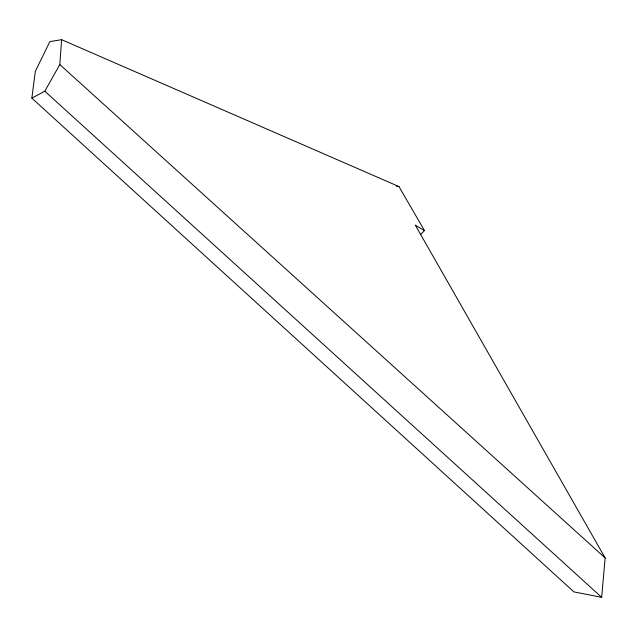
<?xml version="1.0" encoding="UTF-8"?>
<svg xmlns="http://www.w3.org/2000/svg" width="637" height="637" viewBox="0 0 637 637"><rect width="100%" height="100%" fill="white"/><g stroke="black" fill="none" stroke-linecap="round" stroke-linejoin="round"><path stroke-width="0.96" d="M31.85 98.13L44.805 91.187L59.814 64.568L61.614 39.677L49.877 41.604L35.338 71.272L31.85 98.13L573.929 591.9L601.662 597.323L605.15 557.956L415.316 225.132M420.412 234.774L424.457 230.578L398.977 186.577L61.614 39.677M396.142 186.163L398.977 186.577M424.457 230.578L415.428 225.315M59.814 64.568L605.15 557.956M44.805 91.187L601.662 597.323"/></g></svg>
